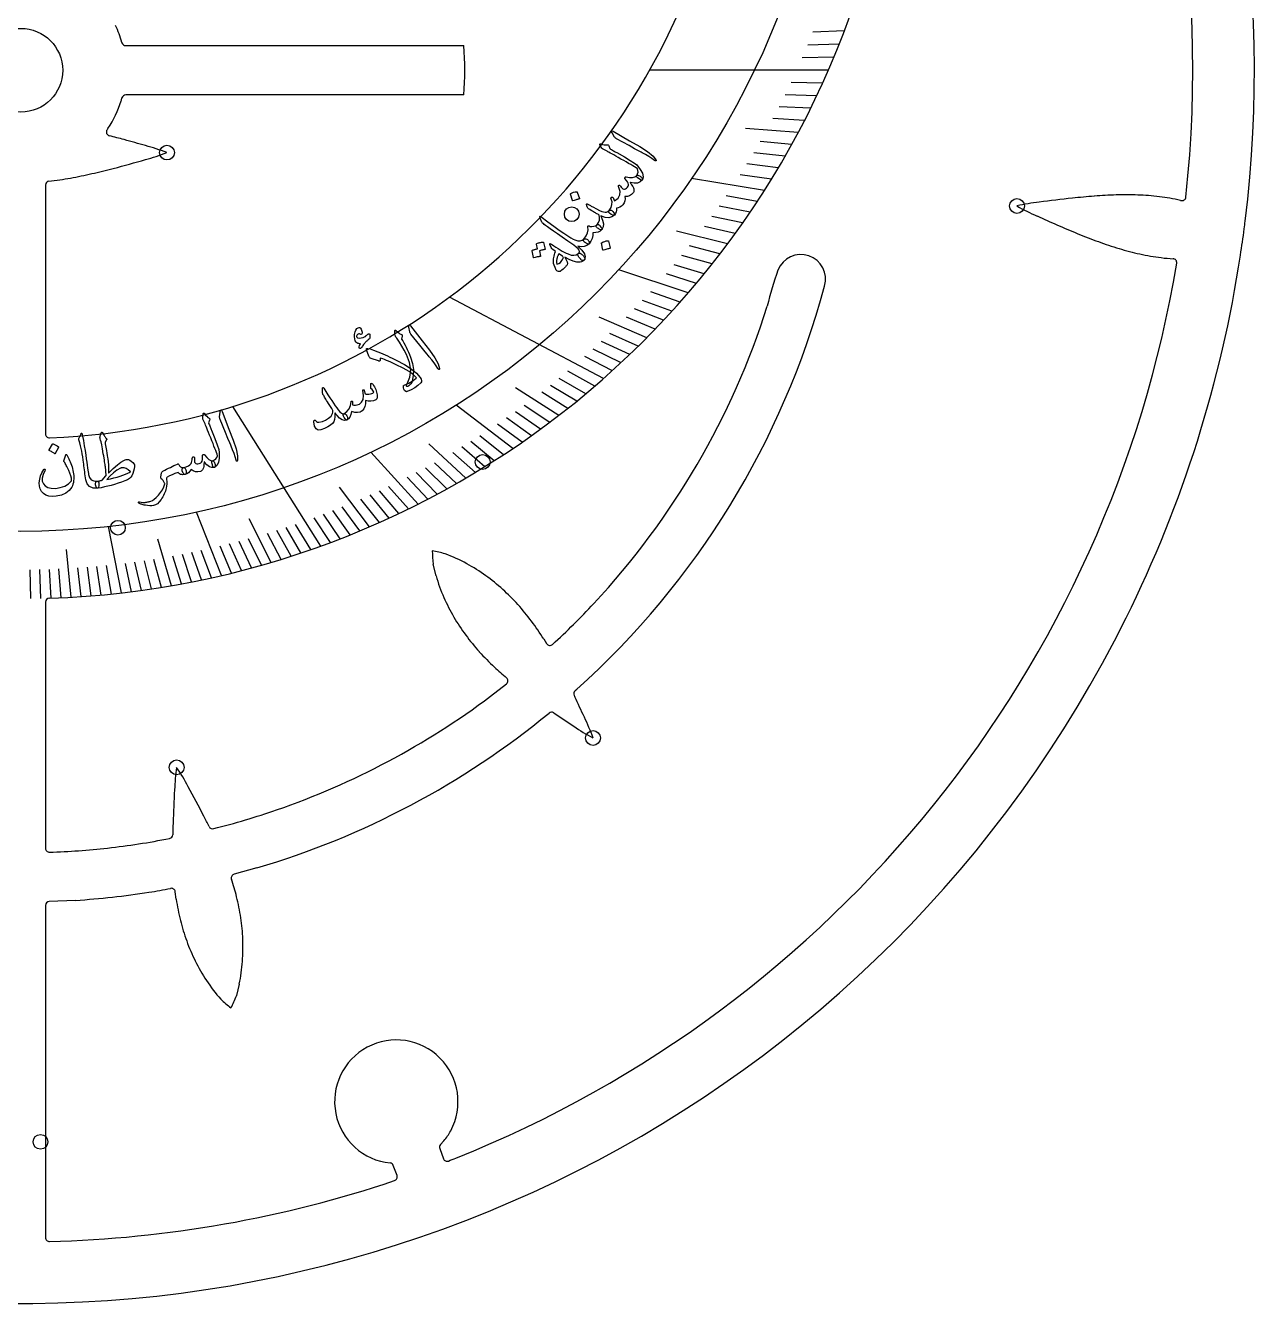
# Model space of a CAD drawing. Header units: millimetres. Extents: x -79 to 79, y -79 to 79.
# Drawn here: x 0.3 to 79.2, y -79.2 to 2.9 of the extents above; entities that cross this region are included whole.
import ezdxf

# ---------------------------------------------------------------- set-up
doc = ezdxf.new("R2010")
doc.units = ezdxf.units.MM
for name, color, linetype in [('CUT_INNER', 6, 'Continuous'), ('CUT_OUTER', 1, 'Continuous'), ('ENGRAVE', 7, 'Continuous'), ('ENGRAVE_FINE', 8, 'Continuous'), ('TEXT', 5, 'Continuous')]:
    doc.layers.add(name, color=color, linetype=linetype)

msp = doc.modelspace()

# ---------------------------------------------------------------- linework, layer by layer
at = {"layer": 'CUT_INNER'}
for points in [[(6.489, 1.794), (6.495, 1.77)], [(6.737, 1.584), (28.43, 1.584), (28.436, 1.584)], [(28.436, -1.584), (28.43, -1.584), (6.737, -1.584)], [(5.597, -3.741), (5.54, -3.824)], [(1.584, -7.367), (1.584, -23.353)], [(74.453, -8.356), (74.487, -8.365)], [(26.656, -32.468), (26.475, -31.727), (26.474, -31.722)], [(1.584, -34.156), (1.584, -49.965)], [(33.571, -36.523), (33.753, -36.82)], [(30.156, -40.207), (31.18, -39.403)], [(35.522, -40.147), (35.571, -40.248)], [(35.687, -39.76), (35.584, -39.849)], [(15.162, -51.231), (13.694, -51.631)], [(3.517, -53.311), (1.823, -53.386)], [(9.977, -53.244), (9.911, -52.755)], [(1.584, -53.636), (1.584, -74.968)], [(14.025, -58.692), (13.838, -59.431), (13.837, -59.436)], [(27.165, -68.754), (26.942, -69.001)], [(26.892, -69.254), (27.129, -69.905)], [(24.152, -70.988), (23.916, -70.339)]]:
    msp.add_lwpolyline(points, dxfattribs=at)
msp.add_circle((0, 0), 2.69, dxfattribs=at)
for centre, radius, start, end in [((0.002, 0.001), 75.238, 353.78143, 58.93101), ((0.001, 22.631), 56.567, 271.84873, 346.16245), ((0.001, 22.631), 46.271, 272.28305, 342.28289), ((0.005, 0.002), 6.727, 15.45406, 25.27421), ((6.737, 1.834), 0.25, 194.76563, 270), ((12.35, 0), 16.164, 354.37709, 5.62291), ((6.737, -1.834), 0.25, 90, 165.23438), ((0, 0), 6.732, 326.23695, 343.11195), ((2.509, -0.728), 4.119, 342.66595, 345.34838), ((5.746, -3.965), 0.25, 145.54688, 255.80072), ((-4.748, -45.974), 43.05, 74.67888, 75.97472), ((-20.048, -103.165), 102.252, 74.07615, 74.87814), ((4.959, -16.503), 12.057, 68.48253, 75.36448), ((-17.008, 81.65), 90.895, 284.62278, 285.97305), ((4.956, 5.939), 12.066, 284.63305, 291.51619), ((-5.856, 38.87), 46.685, 282.89307, 284.6342), ((1.834, -7.367), 0.25, 96.18447, 180), ((-0.484, 13.58), 20.824, 276.31539, 280.14019), ((-1.956, 21.812), 29.187, 280.14033, 282.90122), ((72.549, -54.626), 46.685, 94.45557, 96.1967), ((71.193, -37.18), 29.187, 91.70283, 94.46372), ((70.945, -28.816), 20.819, 87.87048, 91.70292), ((71.108, -24.364), 16.365, 83.02521, 87.86201), ((71.396, -21.978), 13.961, 77.34966, 83.00793), ((74.549, -8.122), 0.25, 255.79403, 353.84766), ((66.686, -20.475), 12.077, 96.19704, 103.07443), ((69.975, 1.736), 12.059, 240.04545, 246.92675), ((77.303, -98.579), 90.895, 96.18528, 97.53555), ((107.427, 83.79), 102.252, 245.63865, 246.44064), ((91.719, 47.628), 62.826, 246.39056, 247.6864), ((81.629, 23.019), 36.228, 247.67239, 249.9053), ((77.544, 11.849), 24.335, 249.90133, 253.19349), ((75.79, 6.046), 18.273, 253.19747, 257.54093), ((50.077, -13.418), 1.584, 343.84237, 158.32312), ((75.076, 2.831), 14.979, 257.55389, 262.82401), ((74.308, -4.408), 7.702, 261.76854, 267.53823), ((73.965, -12.353), 0.25, 350.68359, 87.33097), ((0, 0), 75.24, 291.79743, 350.51907), ((72.26, -21.071), 25.048, 160.79865, 166.31043), ((0, 0), 53.426, 311.90989, 344.96589), ((0, 0), 50.259, 317.04022, 342.46395), ((1.834, -23.353), 0.25, 180, 272.28516), ((36.557, -30.558), 10.15, 181.74824, 186.58421), ((24.909, -39.409), 8.673, 74.35959, 80.01983), ((23.863, -40.276), 9.819, 60.96478, 69.84572), ((22.805, -42.278), 12.084, 54.34637, 61.18165), ((37.64, -29.255), 11.444, 196.30233, 203.68295), ((22.549, -42.638), 12.525, 47.94594, 54.35627), ((22.05, -43.184), 13.265, 41.95981, 47.92719), ((1.834, -34.156), 0.25, 91.93464, 180), ((38.46, -28.91), 12.333, 203.62221, 210.21421), ((20.772, -44.327), 14.979, 36.66936, 41.93948), ((5.91, -5.753), 42.013, 312.21125, 317.28976), ((38.863, -28.672), 12.802, 210.22426, 216.44376), ((18.127, -46.29), 18.273, 32.31294, 36.65639), ((39.793, -27.98), 13.961, 216.46512, 222.12339), ((33.966, -36.689), 0.25, 211.49225, 313.22034), ((41.572, -26.364), 16.365, 222.14067, 226.97748), ((41.106, -26.988), 15.59, 226.6653, 230.48602), ((31.025, -39.206), 0.25, 308.13559, 49.86368), ((0, 0), 50.259, 289.07412, 306.87073), ((35.747, -40.038), 0.25, 130.67797, 205.83012), ((-56.677, -84.359), 102.252, 24.75412, 25.5561), ((0, 0), 53.427, 286.48629, 309.40482), ((34.074, -41.475), 0.25, 55.53005, 129.40678), ((87.791, 37.229), 95.038, 235.686, 236.61606), ((25.346, -46.837), 12.058, 19.16038, 26.04239), ((42.37, -32.197), 12.078, 235.31266, 242.18942), ((21.922, -46.615), 12.058, 171.19449, 178.07622), ((0.02, -51.562), 12.077, 27.3465, 34.2235), ((105.978, -51.625), 96.26, 176.77551, 178.05046), ((-68.992, -89.643), 90.895, 27.33465, 28.68491), ((0.826, -2.573), 47.557, 284.06314, 289.14635), ((34.93, -49.359), 25.176, 177.70383, 179.39379), ((-10.619, -59.658), 25.272, 26.01562, 27.71459), ((9.505, -49.09), 0.25, 280.16949, 359.38239), ((12.316, -48.464), 0.25, 206.04134, 285.25424), ((1.834, -49.965), 0.25, 180, 272.54237), ((0.721, -8.093), 42.137, 271.5287, 276.60735), ((0.628, -4.69), 45.528, 276.23081, 281.29997), ((13.76, -51.872), 0.25, 105.25424, 197.80963), ((0.258, -56.464), 14.011, 13.97169, 18.80098), ((0, 0), 53.427, 273.77439, 278.85913), ((3.44, -21.89), 31.268, 278.80884, 281.39874), ((9.664, -52.788), 0.25, 7.6141, 100.16949), ((24.784, -50.978), 14.979, 188.70326, 193.97338), ((0.318, -56.496), 13.961, 8.49902, 14.15729), ((1.834, -53.636), 0.25, 92.54237, 180), ((23.119, -51.387), 13.265, 193.99371, 199.96108), ((1.464, -56.32), 12.802, 2.25816, 8.47766), ((22.422, -51.636), 12.525, 199.97984, 206.39017), ((1.931, -56.299), 12.333, 355.65611, 2.24811), ((22.027, -51.834), 12.084, 206.38026, 213.21554), ((2.818, -56.379), 11.444, 348.33622, 355.71685), ((20.154, -53.105), 9.819, 212.99868, 221.87961), ((18.824, -53.381), 8.673, 226.39349, 232.05372), ((4.386, -55.736), 10.15, 333.78214, 338.61811), ((24.108, -66.237), 3.96, 331.78848, 264.33811), ((24.108, -66.237), 3.96, 320.5363, 331.7863), ((27.127, -69.168), 0.25, 137.8125, 200), ((23.681, -70.425), 0.25, 20, 81.5625), ((27.364, -69.819), 0.25, 200, 291.26953), ((11.911, -30.051), 42.915, 291.23471, 291.92987), ((0.001, -0.005), 75.235, 271.40653, 288.59905), ((23.917, -71.074), 0.25, 288.45703, 20), ((1.834, -74.967), 0.25, 180.02295, 272.98744)]:
    msp.add_arc(centre, radius, start, end, dxfattribs=at)
at = {"layer": 'CUT_OUTER'}
for centre, radius, start, end in [((0, 0), 79.2, 352.9693, 186.32868), ((0, 0), 79.2, 186.32868, 333.63337), ((-13378.298, 1691.609), 13564.021, 352.7924931, 352.7945491), ((3.439, -0.467), 75.73, 351.33341, 352.6333), ((0.015, -0.006), 79.184, 333.63245, 351.37688)]:
    msp.add_arc(centre, radius, start, end, dxfattribs=at)
at = {"layer": 'ENGRAVE'}
for points in [[(51.843, 0), (40.36, 0)], [(47.739, -7.715), (43.056, -6.958)], [(42.853, -14.295), (38.388, -12.805)], [(37.413, -19.797), (27.524, -14.564)], [(19.252, -30.56), (13.604, -21.595)], [(31.59, -24.294), (27.959, -21.501)], [(25.507, -27.859), (22.464, -24.536)], [(12.887, -32.449), (11.271, -28.381)], [(6.458, -33.566), (5.638, -29.307)]]:
    msp.add_lwpolyline(points, dxfattribs=at)
for centre, radius in [((0, 22.632), 52.244), ((9.383, -5.286), 0.475), ((35.37, -9.242), 0.475), ((63.953, -8.712), 0.475), ((29.651, -25.155), 0.475), ((6.235, -29.379), 0.475), ((36.736, -42.88), 0.475), ((10.006, -44.769), 0.475), ((1.265, -68.82), 0.475)]:
    msp.add_circle(centre, radius, dxfattribs=at)
at = {"layer": 'ENGRAVE_FINE'}
for points in [[(52.88, 2.54), (50.854, 2.442)], [(52.546, 1.682), (50.518, 1.617)], [(52.2, 0.835), (50.172, 0.803)], [(51.476, -0.824), (49.448, -0.791)], [(51.098, -1.635), (49.071, -1.571)], [(50.711, -2.436), (48.685, -2.338)], [(50.313, -3.224), (48.289, -3.095)], [(49.906, -4.002), (46.53, -3.731)], [(49.49, -4.767), (47.472, -4.573)], [(49.065, -5.521), (47.051, -5.295)], [(48.631, -6.264), (46.622, -6.005)], [(48.189, -6.995), (46.186, -6.704)], [(47.282, -8.423), (45.29, -8.068)], [(46.816, -9.12), (44.832, -8.733)], [(46.344, -9.806), (44.367, -9.387)], [(45.378, -11.143), (42.106, -10.34)], [(45.864, -10.48), (43.896, -10.03)], [(44.885, -11.796), (42.936, -11.283)], [(44.386, -12.437), (42.447, -11.893)], [(43.37, -13.686), (41.452, -13.081)], [(43.881, -13.067), (41.952, -12.493)], [(42.331, -14.892), (40.438, -14.226)], [(41.271, -16.055), (39.404, -15.329)], [(41.803, -15.479), (39.923, -14.783)], [(40.191, -17.176), (37.122, -15.865)], [(40.733, -16.621), (38.881, -15.865)], [(39.644, -17.721), (37.821, -16.906)], [(38.537, -18.779), (36.747, -17.907)], [(39.092, -18.255), (37.286, -17.411)], [(37.977, -19.293), (36.204, -18.392)], [(36.846, -20.29), (35.109, -19.334)], [(34.541, -22.166), (31.77, -20.388)], [(35.7, -21.248), (34.001, -20.236)], [(36.275, -20.774), (34.556, -19.79)], [(35.123, -21.712), (33.442, -20.673)], [(33.37, -23.046), (31.751, -21.928)], [(33.957, -22.611), (32.317, -21.519)], [(32.186, -23.887), (30.611, -22.718)], [(32.779, -23.471), (31.183, -22.328)], [(30.992, -24.691), (29.463, -23.473)], [(28.575, -26.188), (26.185, -23.998)], [(29.183, -25.828), (27.726, -24.538)], [(29.788, -25.458), (28.307, -24.192)], [(30.391, -25.079), (28.886, -23.837)], [(27.965, -26.54), (26.558, -25.205)], [(26.124, -27.543), (24.796, -26.142)], [(26.74, -27.217), (25.385, -25.838)], [(27.354, -26.883), (25.972, -25.526)], [(22.396, -29.314), (20.46, -26.779)], [(24.267, -28.466), (23.021, -27.004)], [(24.888, -28.167), (23.614, -26.725)], [(23.021, -29.04), (21.831, -27.539)], [(23.645, -28.757), (22.427, -27.276)], [(20.513, -30.086), (19.441, -28.513)], [(21.142, -29.837), (20.04, -28.281)], [(21.77, -29.579), (20.638, -28.041)], [(16.08, -31.603), (14.654, -28.801)], [(17.986, -31.001), (17.036, -29.363)], [(18.619, -30.784), (17.638, -29.162)], [(19.883, -30.327), (18.84, -28.737)], [(9.678, -33.102), (8.805, -30.117)], [(14.805, -31.965), (14.014, -30.258)], [(15.443, -31.788), (14.62, -30.094)], [(16.716, -31.41), (15.829, -29.743)], [(17.351, -31.209), (16.433, -29.557)], [(3.231, -33.844), (2.937, -30.767)], [(10.963, -32.864), (10.372, -31.091)], [(11.605, -32.733), (10.98, -30.97)], [(12.246, -32.595), (11.588, -30.842)], [(13.527, -32.295), (12.802, -30.564)], [(14.166, -32.134), (13.408, -30.415)], [(3.877, -33.803), (3.665, -31.96)], [(4.522, -33.755), (4.276, -31.916)], [(5.168, -33.7), (4.886, -31.864)], [(5.813, -33.637), (5.497, -31.806)], [(7.103, -33.489), (6.717, -31.669)], [(7.747, -33.403), (7.327, -31.59)], [(8.391, -33.31), (7.936, -31.504)], [(9.035, -33.21), (8.546, -31.412)], [(10.321, -32.987), (9.763, -31.205)], [(0.646, -33.932), (0.611, -32.08)], [(1.292, -33.921), (1.222, -32.069)], [(1.939, -33.903), (1.833, -32.052)], [(2.585, -33.877), (2.444, -32.028)]]:
    msp.add_lwpolyline(points, dxfattribs=at)
at = {"layer": 'TEXT'}
for points in [[(37.957, -4.027), (37.907, -3.937), (37.902, -3.889), (37.94, -3.882), (38.022, -3.916), (39.087, -4.524), (39.74, -4.895), (40.241, -5.224), (40.588, -5.51), (40.779, -5.755), (40.789, -5.782), (40.792, -5.802), (40.786, -5.814), (40.772, -5.818), (40.755, -5.817), (40.735, -5.811), (40.714, -5.801), (40.691, -5.786), (40.514, -5.662), (40.32, -5.54), (40.111, -5.417), (39.884, -5.296), (39.826, -5.263), (39.667, -5.176), (39.409, -5.034), (39.05, -4.837), (38.252, -4.404), (38.212, -4.378), (38.177, -4.351), (38.148, -4.321), (38.125, -4.29)], [(37.31, -5.009), (37.264, -4.935), (37.226, -4.877), (37.199, -4.834), (37.18, -4.807), (37.169, -4.789), (37.164, -4.772), (37.165, -4.757), (37.172, -4.743), (37.185, -4.731), (37.201, -4.724), (37.22, -4.724), (37.243, -4.73), (37.352, -4.762), (37.458, -4.781), (37.559, -4.787), (37.657, -4.781), (37.686, -4.781), (37.711, -4.793), (37.731, -4.816), (37.746, -4.852), (37.809, -5.028), (37.869, -5.063), (37.928, -5.097), (37.986, -5.131), (38.044, -5.163), (38.1, -5.195), (38.155, -5.227), (38.209, -5.257), (38.262, -5.287), (38.753, -5.562), (39.131, -5.785), (39.395, -5.958), (39.545, -6.081), (39.772, -6.364), (39.908, -6.616), (39.952, -6.839), (39.903, -7.032), (39.9, -7.036), (39.897, -7.04), (39.894, -7.044), (39.891, -7.048), (39.851, -7.055), (39.788, -7.032), (39.702, -6.979), (39.594, -6.896), (39.557, -6.862), (39.536, -6.829), (39.531, -6.796), (39.544, -6.764), (39.599, -6.646), (39.626, -6.534), (39.622, -6.426), (39.59, -6.324), (39.503, -6.266), (39.403, -6.202), (39.289, -6.132), (39.161, -6.057), (39.021, -5.976), (38.869, -5.889), (38.705, -5.797), (38.528, -5.699), (38.356, -5.601), (38.201, -5.514), (38.063, -5.436), (37.942, -5.369), (37.839, -5.312), (37.753, -5.264), (37.685, -5.226), (37.636, -5.197), (37.379, -5.066), (37.356, -5.051), (37.336, -5.036), (37.321, -5.022), (37.31, -5.009)], [(37.906, -8.284), (37.894, -8.254), (37.888, -8.228), (37.888, -8.204), (37.892, -8.182), (37.901, -8.165), (37.914, -8.152), (37.932, -8.145), (37.955, -8.144), (37.979, -8.149), (38.002, -8.164), (38.022, -8.187), (38.041, -8.22), (38.048, -8.239), (38.057, -8.258), (38.066, -8.277), (38.075, -8.296), (38.085, -8.316), (38.094, -8.336), (38.102, -8.357), (38.11, -8.379), (38.342, -8.206), (38.466, -8.003), (38.48, -7.774), (38.385, -7.517), (38.373, -7.488), (38.366, -7.463), (38.364, -7.44), (38.366, -7.42), (38.375, -7.402), (38.387, -7.389), (38.404, -7.381), (38.425, -7.377), (38.447, -7.38), (38.468, -7.391), (38.488, -7.409), (38.506, -7.435), (38.549, -7.5), (38.587, -7.552), (38.622, -7.589), (38.652, -7.612), (38.706, -7.632), (38.763, -7.63), (38.824, -7.607), (38.888, -7.561), (38.947, -7.502), (38.986, -7.443), (39.007, -7.383), (39.008, -7.324), (38.989, -7.255), (38.945, -7.171), (38.877, -7.069), (38.785, -6.951), (38.775, -6.936), (38.772, -6.919), (38.777, -6.9), (38.79, -6.88), (38.807, -6.861), (38.825, -6.85), (38.844, -6.846), (38.864, -6.848), (39.086, -6.894), (39.273, -6.894), (39.427, -6.85), (39.547, -6.76), (39.574, -6.744), (39.611, -6.74), (39.656, -6.751), (39.71, -6.774), (39.765, -6.804), (39.812, -6.836), (39.849, -6.87), (39.879, -6.906), (39.902, -6.944), (39.915, -6.977), (39.916, -7.005), (39.906, -7.027), (39.766, -7.165), (39.592, -7.242), (39.386, -7.259), (39.148, -7.215), (39.136, -7.213), (39.129, -7.215), (39.128, -7.223), (39.133, -7.235), (39.217, -7.358), (39.282, -7.464), (39.329, -7.552), (39.356, -7.623), (39.367, -7.685), (39.366, -7.744), (39.352, -7.798), (39.326, -7.849), (39.214, -7.976), (39.086, -8.063), (38.942, -8.108), (38.784, -8.113), (38.798, -8.257), (38.781, -8.393), (38.735, -8.519), (38.659, -8.636), (38.566, -8.732), (38.464, -8.799), (38.354, -8.838), (38.236, -8.847), (38.238, -8.978), (38.219, -9.097), (38.178, -9.202), (38.117, -9.294), (38.073, -9.314), (38.003, -9.3), (37.908, -9.252), (37.787, -9.169), (37.756, -9.136), (37.744, -9.098), (37.749, -9.055), (37.773, -9.007), (37.891, -8.81), (37.953, -8.623), (37.957, -8.448), (37.906, -8.284)], [(35.289, -7.952), (35.288, -7.943), (35.29, -7.934), (35.297, -7.925), (35.306, -7.916), (35.396, -7.872), (35.49, -7.837), (35.586, -7.811), (35.686, -7.795), (35.698, -7.796), (35.708, -7.8), (35.715, -7.807), (35.719, -7.817), (35.86, -8.236), (35.861, -8.248), (35.855, -8.257), (35.843, -8.264), (35.824, -8.269), (35.808, -8.273), (35.783, -8.279), (35.748, -8.288), (35.705, -8.3), (35.653, -8.315), (35.591, -8.333), (35.519, -8.355), (35.438, -8.38), (35.426, -8.382), (35.417, -8.381), (35.411, -8.376), (35.409, -8.367)], [(36.443, -8.894), (36.427, -8.878), (36.409, -8.851), (36.389, -8.812), (36.366, -8.762), (36.346, -8.712), (36.331, -8.672), (36.319, -8.64), (36.312, -8.618), (36.315, -8.591), (36.33, -8.579), (36.356, -8.582), (36.395, -8.599), (36.419, -8.613), (36.449, -8.629), (36.483, -8.647), (36.523, -8.667), (36.567, -8.69), (36.615, -8.716), (36.667, -8.745), (36.722, -8.776), (36.958, -8.901), (37.15, -8.996), (37.298, -9.062), (37.401, -9.1), (37.507, -9.115), (37.605, -9.105), (37.693, -9.068), (37.773, -9.007), (37.796, -8.989), (37.821, -8.977), (37.848, -8.973), (37.877, -8.975), (37.91, -8.985), (37.942, -9.003), (37.971, -9.029), (37.998, -9.063), (38.064, -9.148), (38.105, -9.215), (38.123, -9.264), (38.117, -9.294), (37.954, -9.421), (37.755, -9.471), (37.518, -9.445), (37.246, -9.343), (37.236, -9.34), (37.23, -9.341), (37.229, -9.345), (37.233, -9.351), (37.354, -9.615), (37.407, -9.851), (37.392, -10.057), (37.31, -10.234), (37.294, -10.249), (37.275, -10.255), (37.25, -10.254), (37.221, -10.244), (37.184, -10.225), (37.139, -10.2), (37.085, -10.168), (37.023, -10.13), (36.969, -10.085), (36.943, -10.038), (36.944, -9.989), (36.974, -9.938), (37.083, -9.776), (37.145, -9.615), (37.16, -9.455), (37.13, -9.296), (37.118, -9.284), (37.09, -9.265), (37.044, -9.24), (36.981, -9.208), (36.943, -9.188), (36.896, -9.162), (36.84, -9.131), (36.777, -9.094), (36.706, -9.051), (36.626, -9.004), (36.539, -8.951), (36.443, -8.894)], [(35.829, -11.993), (35.785, -11.915), (35.762, -11.851), (35.762, -11.801), (35.785, -11.767), (35.826, -11.729), (35.855, -11.695), (35.871, -11.664), (35.875, -11.636), (35.847, -11.554), (35.774, -11.459), (35.657, -11.352), (35.496, -11.232), (35.109, -10.964), (34.766, -10.723), (34.466, -10.512), (34.209, -10.329), (33.994, -10.176), (33.822, -10.052), (33.691, -9.958), (33.603, -9.895), (33.547, -9.85), (33.502, -9.811), (33.47, -9.776), (33.449, -9.746), (33.335, -9.491), (33.32, -9.421), (33.324, -9.382), (33.347, -9.375), (33.389, -9.399), (33.83, -9.728), (34.223, -10.016), (34.568, -10.262), (34.865, -10.468), (35.114, -10.633), (35.313, -10.758), (35.464, -10.844), (35.565, -10.891), (35.756, -10.943), (35.918, -10.953), (36.05, -10.92), (36.154, -10.845), (36.187, -10.822), (36.228, -10.814), (36.278, -10.823), (36.335, -10.847), (36.382, -10.877), (36.422, -10.912), (36.456, -10.955), (36.482, -11.004), (36.498, -11.051), (36.504, -11.091), (36.499, -11.124), (36.483, -11.149), (36.342, -11.262), (36.175, -11.323), (35.981, -11.333), (35.763, -11.292), (36.026, -11.558), (36.186, -11.79), (36.243, -11.987), (36.197, -12.149), (36.174, -12.18), (36.15, -12.203), (36.124, -12.217), (36.098, -12.224), (36.065, -12.223), (36.032, -12.212), (35.997, -12.19), (35.962, -12.157), (35.944, -12.136), (35.926, -12.115), (35.909, -12.095), (35.892, -12.075), (35.875, -12.055), (35.859, -12.034), (35.844, -12.014), (35.829, -11.993)], [(36.974, -9.938), (37.009, -9.916), (37.039, -9.903), (37.062, -9.898), (37.078, -9.902), (37.097, -9.914), (37.118, -9.931), (37.142, -9.953), (37.168, -9.981), (37.245, -10.075), (37.294, -10.148), (37.316, -10.201), (37.31, -10.234), (37.205, -10.324), (37.071, -10.389), (36.91, -10.428), (36.719, -10.44), (36.723, -10.618), (36.684, -10.797), (36.603, -10.975), (36.48, -11.153), (36.461, -11.167), (36.438, -11.171), (36.411, -11.166), (36.38, -11.151), (36.199, -11.038), (36.179, -11.025), (36.162, -11.007), (36.148, -10.982), (36.136, -10.952), (36.131, -10.925), (36.132, -10.898), (36.138, -10.873), (36.151, -10.849), (36.295, -10.636), (36.386, -10.437), (36.424, -10.251), (36.408, -10.079), (36.404, -10.057), (36.406, -10.037), (36.413, -10.018), (36.425, -10), (36.44, -9.987), (36.456, -9.982), (36.472, -9.986), (36.488, -9.996), (36.503, -10.008), (36.516, -10.018), (36.528, -10.025), (36.539, -10.029), (36.671, -10.033), (36.787, -10.019), (36.888, -9.987), (36.974, -9.938)], [(33.115, -11.163), (33.115, -11.155), (33.118, -11.146), (33.125, -11.138), (33.135, -11.129), (33.182, -11.109), (33.229, -11.091), (33.276, -11.075), (33.324, -11.062), (33.372, -11.051), (33.422, -11.043), (33.472, -11.037), (33.523, -11.033), (33.536, -11.035), (33.546, -11.04), (33.554, -11.049), (33.559, -11.061), (33.659, -11.495), (33.658, -11.503), (33.651, -11.509), (33.639, -11.515), (33.62, -11.519), (33.606, -11.52), (33.585, -11.523), (33.557, -11.528), (33.521, -11.536), (33.478, -11.546), (33.426, -11.558), (33.367, -11.572), (33.3, -11.589), (33.371, -11.929), (33.371, -11.942), (33.364, -11.951), (33.351, -11.957), (33.332, -11.96), (33.315, -11.962), (33.289, -11.966), (33.254, -11.973), (33.209, -11.981), (33.155, -11.991), (33.091, -12.004), (33.017, -12.02), (32.933, -12.038), (32.922, -12.038), (32.915, -12.035), (32.91, -12.029), (32.909, -12.02), (32.83, -11.592), (32.83, -11.583), (32.834, -11.575), (32.84, -11.566), (32.851, -11.558), (32.89, -11.54), (32.929, -11.524), (32.969, -11.51), (33.009, -11.499), (33.05, -11.49), (33.091, -11.483), (33.133, -11.477), (33.175, -11.474)], [(35.136, -11.798), (35.326, -11.863), (35.497, -11.879), (35.65, -11.847), (35.785, -11.767), (35.823, -11.746), (35.867, -11.742), (35.917, -11.755), (35.973, -11.786), (36, -11.805), (36.026, -11.826), (36.052, -11.848), (36.077, -11.871), (36.102, -11.896), (36.124, -11.923), (36.145, -11.952), (36.164, -11.983), (36.192, -12.036), (36.208, -12.081), (36.211, -12.118), (36.201, -12.146), (36.142, -12.207), (36.074, -12.256), (35.997, -12.292), (35.912, -12.315), (35.706, -12.318), (35.471, -12.265), (35.21, -12.158), (34.921, -11.995), (35.021, -12.163), (35.08, -12.302), (35.098, -12.411), (35.075, -12.49), (35.052, -12.523), (35.026, -12.556), (34.999, -12.589), (34.968, -12.624), (34.935, -12.659), (34.899, -12.696), (34.861, -12.733), (34.819, -12.772), (34.739, -12.84), (34.674, -12.889), (34.624, -12.918), (34.588, -12.928), (34.514, -12.926), (34.453, -12.91), (34.406, -12.878), (34.374, -12.83), (34.297, -12.659), (34.241, -12.522), (34.207, -12.419), (34.195, -12.351), (34.193, -12.273), (34.196, -12.192), (34.205, -12.108), (34.219, -12.02), (34.238, -11.929), (34.262, -11.834), (34.291, -11.736), (34.325, -11.634), (34.163, -11.514), (34.144, -11.499), (34.127, -11.484), (34.111, -11.471), (34.097, -11.459), (34.086, -11.448), (34.076, -11.437), (34.069, -11.426), (34.064, -11.415), (33.968, -11.181), (33.959, -11.145), (33.975, -11.131), (34.014, -11.14), (34.076, -11.171), (34.217, -11.271), (34.356, -11.365), (34.493, -11.452), (34.628, -11.533), (34.76, -11.608), (34.888, -11.677), (35.014, -11.74), (35.136, -11.798)], [(37.274, -11.112), (37.273, -11.103), (37.277, -11.094), (37.284, -11.085), (37.294, -11.075), (37.39, -11.027), (37.489, -10.989), (37.59, -10.961), (37.694, -10.943), (37.706, -10.944), (37.716, -10.948), (37.723, -10.955), (37.727, -10.966), (37.847, -11.399), (37.847, -11.412), (37.841, -11.422), (37.828, -11.43), (37.808, -11.435), (37.791, -11.439), (37.764, -11.446), (37.729, -11.456), (37.683, -11.469), (37.628, -11.485), (37.563, -11.505), (37.488, -11.529), (37.402, -11.556), (37.389, -11.559), (37.38, -11.557), (37.375, -11.553), (37.373, -11.544)], [(34.543, -11.782), (34.526, -11.814), (34.508, -11.848), (34.49, -11.885), (34.473, -11.922), (34.456, -11.963), (34.441, -12.005), (34.427, -12.051), (34.416, -12.099), (34.405, -12.146), (34.397, -12.193), (34.392, -12.239), (34.389, -12.286), (34.391, -12.331), (34.396, -12.376), (34.404, -12.419), (34.416, -12.462), (34.533, -12.419), (34.642, -12.339), (34.74, -12.224), (34.829, -12.073), (34.834, -12.042), (34.826, -12.007), (34.804, -11.97), (34.769, -11.929)], [(24.921, -16.488), (24.91, -16.386), (24.923, -16.339), (24.961, -16.347), (25.023, -16.411), (25.776, -17.378), (26.239, -17.971), (26.576, -18.465), (26.788, -18.862), (26.871, -19.162), (26.87, -19.191), (26.864, -19.21), (26.855, -19.219), (26.84, -19.217), (26.825, -19.209), (26.809, -19.197), (26.793, -19.179), (26.777, -19.156), (26.661, -18.975), (26.529, -18.788), (26.382, -18.595), (26.219, -18.396), (26.178, -18.343), (26.064, -18.202), (25.88, -17.972), (25.623, -17.653), (25.05, -16.949), (25.023, -16.91), (25.001, -16.871), (24.985, -16.833), (24.976, -16.795)], [(22.377, -17.244), (22.33, -17.285), (22.286, -17.322), (22.246, -17.357), (22.209, -17.389), (22.176, -17.419), (22.148, -17.446), (22.123, -17.471), (22.104, -17.493), (22.084, -17.517), (22.061, -17.546), (22.033, -17.58), (22.002, -17.62), (21.967, -17.665), (21.929, -17.716), (21.887, -17.772), (21.841, -17.835), (21.821, -17.857), (21.8, -17.869), (21.777, -17.869), (21.753, -17.86), (21.722, -17.821), (21.719, -17.758), (21.744, -17.67), (21.798, -17.558), (21.708, -17.554), (21.633, -17.537), (21.572, -17.508), (21.527, -17.467), (21.471, -17.372), (21.437, -17.256), (21.424, -17.118), (21.431, -16.958), (21.458, -16.803), (21.506, -16.681), (21.573, -16.59), (21.662, -16.531), (21.721, -16.516), (21.773, -16.526), (21.817, -16.56), (21.852, -16.619), (21.879, -16.689), (21.897, -16.756), (21.906, -16.822), (21.906, -16.886), (21.897, -16.935), (21.88, -16.964), (21.855, -16.972), (21.821, -16.961), (21.777, -16.939), (21.735, -16.93), (21.694, -16.931), (21.654, -16.944), (21.616, -16.965), (21.587, -16.992), (21.567, -17.026), (21.557, -17.065), (21.556, -17.107), (21.567, -17.139), (21.589, -17.163), (21.623, -17.177), (21.731, -17.196), (21.846, -17.19), (21.97, -17.159), (22.1, -17.102), (22.111, -17.096), (22.122, -17.088), (22.134, -17.078), (22.147, -17.067), (22.161, -17.055), (22.176, -17.042), (22.192, -17.028), (22.209, -17.013), (22.228, -16.997), (22.245, -16.982), (22.261, -16.968), (22.274, -16.957), (22.286, -16.946), (22.296, -16.938), (22.306, -16.93), (22.315, -16.925), (22.332, -16.918), (22.349, -16.916), (22.365, -16.919), (22.38, -16.928), (22.392, -16.938), (22.401, -16.949), (22.408, -16.961), (22.411, -16.973), (22.416, -17.074), (22.412, -17.153), (22.399, -17.21), (22.377, -17.244)], [(25.133, -19.958), (25.098, -20.055), (25.047, -20.139), (24.982, -20.212), (24.901, -20.272), (24.849, -20.299), (24.809, -20.311), (24.78, -20.31), (24.762, -20.295), (24.754, -20.267), (24.759, -20.23), (24.777, -20.185), (24.807, -20.131), (24.984, -19.714), (25.034, -19.262), (24.958, -18.775), (24.757, -18.255), (24.618, -17.982), (24.468, -17.715), (24.308, -17.456), (24.137, -17.204), (24.087, -17.131), (24.052, -17.07), (24.03, -17.023), (24.023, -16.988), (24.02, -16.937), (24.018, -16.891), (24.016, -16.852), (24.014, -16.818), (24.012, -16.79), (24.01, -16.768), (24.01, -16.751), (24.009, -16.739), (24.013, -16.722), (24.018, -16.709), (24.026, -16.699), (24.037, -16.693), (24.052, -16.691), (24.066, -16.692), (24.078, -16.696), (24.087, -16.703), (24.186, -16.797), (24.272, -16.869), (24.344, -16.919), (24.404, -16.948), (24.447, -16.967), (24.475, -16.994), (24.488, -17.029), (24.486, -17.072), (24.448, -17.265), (24.524, -17.385), (24.599, -17.512), (24.672, -17.647), (24.743, -17.788), (24.813, -17.938), (24.882, -18.094), (24.95, -18.258), (25.017, -18.429), (25.141, -18.833), (25.202, -19.222), (25.199, -19.597), (25.133, -19.958)], [(24.603, -20.232), (24.761, -20.158), (24.902, -20.088), (25.026, -20.022), (25.134, -19.96), (25.225, -19.902), (25.301, -19.848), (25.361, -19.799), (25.405, -19.755), (25.213, -19.557), (24.93, -19.351), (24.555, -19.136), (24.093, -18.91), (23.917, -18.829), (23.756, -18.755), (23.607, -18.69), (23.472, -18.631), (23.35, -18.581), (23.242, -18.539), (23.147, -18.506), (23.065, -18.481), (23.065, -18.629), (23.046, -18.658), (23.021, -18.674), (22.991, -18.677), (22.954, -18.668), (22.486, -18.505), (22.438, -18.481), (22.398, -18.449), (22.367, -18.41), (22.343, -18.362), (22.193, -17.95), (22.184, -17.92), (22.182, -17.897), (22.186, -17.879), (22.197, -17.868), (22.274, -17.863), (22.421, -17.897), (22.637, -17.972), (22.925, -18.085), (23.086, -18.151), (23.243, -18.216), (23.397, -18.282), (23.547, -18.348), (23.692, -18.414), (23.834, -18.48), (23.973, -18.546), (24.107, -18.613), (24.632, -18.898), (25.064, -19.177), (25.4, -19.452), (25.64, -19.724), (25.702, -19.833), (25.729, -19.928), (25.723, -20.009), (25.682, -20.077), (25.497, -20.242), (25.289, -20.389), (25.057, -20.518), (24.801, -20.629), (24.777, -20.638), (24.756, -20.642), (24.738, -20.64), (24.722, -20.634), (24.643, -20.561), (24.59, -20.481), (24.564, -20.396), (24.564, -20.306), (24.569, -20.276), (24.577, -20.253), (24.589, -20.239), (24.603, -20.232)], [(20.746, -22.061), (20.786, -22.061), (20.824, -22.074), (20.859, -22.099), (20.892, -22.136), (20.925, -22.185), (20.951, -22.235), (20.969, -22.285), (20.98, -22.336), (20.983, -22.383), (20.976, -22.421), (20.96, -22.449), (20.934, -22.467), (20.779, -22.494), (20.622, -22.451), (20.462, -22.34), (20.3, -22.161), (20.275, -22.129), (20.253, -22.101), (20.235, -22.077), (20.22, -22.058), (20.208, -22.043), (20.2, -22.032), (20.195, -22.026), (20.193, -22.023), (20.18, -22.013), (20.172, -22.013), (20.168, -22.022), (20.168, -22.04), (20.169, -22.25), (20.143, -22.426), (20.09, -22.568), (20.012, -22.677), (19.878, -22.793), (19.709, -22.902), (19.506, -23.003), (19.267, -23.097), (19.088, -23.115), (18.954, -23.034), (18.863, -22.855), (18.815, -22.578), (18.815, -22.543), (18.822, -22.513), (18.834, -22.491), (18.853, -22.476), (18.875, -22.469), (18.898, -22.472), (18.92, -22.485), (18.943, -22.509), (18.991, -22.558), (19.039, -22.591), (19.085, -22.608), (19.131, -22.608), (19.364, -22.548), (19.572, -22.462), (19.757, -22.35), (19.916, -22.213), (19.977, -22.136), (20.018, -22.051), (20.037, -21.957), (20.035, -21.854), (20.014, -21.815), (19.96, -21.725), (19.873, -21.586), (19.753, -21.397), (19.69, -21.295), (19.633, -21.203), (19.582, -21.121), (19.538, -21.048), (19.5, -20.986), (19.469, -20.935), (19.444, -20.895), (19.425, -20.867), (19.399, -20.822), (19.382, -20.78), (19.372, -20.741), (19.369, -20.706), (19.369, -20.661), (19.37, -20.619), (19.37, -20.58), (19.371, -20.544), (19.371, -20.512), (19.371, -20.482), (19.37, -20.456), (19.369, -20.433), (19.369, -20.414), (19.374, -20.399), (19.384, -20.389), (19.398, -20.382), (19.416, -20.381), (19.433, -20.385), (19.447, -20.395), (19.458, -20.409), (19.59, -20.629), (19.718, -20.837), (19.841, -21.031), (19.959, -21.213), (20.073, -21.383), (20.182, -21.54), (20.286, -21.684), (20.384, -21.816), (20.485, -21.935), (20.579, -22.015), (20.666, -22.057), (20.746, -22.061)], [(22.48, -20.119), (22.486, -20.108), (22.499, -20.104), (22.517, -20.108), (22.542, -20.12), (22.576, -20.146), (22.613, -20.188), (22.653, -20.245), (22.698, -20.32), (22.745, -20.406), (22.785, -20.493), (22.818, -20.582), (22.844, -20.671), (22.877, -20.853), (22.881, -20.995), (22.856, -21.095), (22.802, -21.154), (22.64, -21.227), (22.473, -21.261), (22.302, -21.257), (22.127, -21.215), (22.126, -21.421), (22.09, -21.6), (22.019, -21.75), (21.914, -21.872), (21.781, -21.953), (21.622, -21.987), (21.44, -21.974), (21.233, -21.914), (21.186, -22.117), (21.12, -22.278), (21.036, -22.394), (20.934, -22.467), (20.906, -22.465), (20.868, -22.438), (20.819, -22.385), (20.76, -22.307), (20.713, -22.224), (20.695, -22.155), (20.706, -22.101), (20.746, -22.061), (20.934, -21.916), (21.074, -21.737), (21.166, -21.527), (21.209, -21.285), (21.211, -21.271), (21.215, -21.261), (21.221, -21.253), (21.229, -21.247), (21.241, -21.243), (21.252, -21.242), (21.263, -21.243), (21.274, -21.248), (21.29, -21.27), (21.3, -21.315), (21.304, -21.385), (21.302, -21.478), (21.38, -21.511), (21.478, -21.516), (21.596, -21.491), (21.734, -21.438), (21.882, -21.322), (21.97, -21.139), (21.997, -20.889), (21.963, -20.572), (21.962, -20.555), (21.963, -20.543), (21.967, -20.533), (21.974, -20.527), (21.987, -20.522), (22, -20.52), (22.011, -20.521), (22.023, -20.525), (22.034, -20.533), (22.043, -20.542), (22.05, -20.553), (22.054, -20.564), (22.105, -20.773), (22.18, -20.793), (22.264, -20.802), (22.354, -20.799), (22.453, -20.785), (22.544, -20.762), (22.608, -20.734), (22.645, -20.701), (22.654, -20.664), (22.641, -20.621), (22.608, -20.567), (22.554, -20.503), (22.48, -20.428), (22.472, -20.401), (22.469, -20.34), (22.472, -20.246), (22.48, -20.119)], [(11.678, -22.309), (11.689, -22.222), (11.696, -22.153), (11.701, -22.103), (11.704, -22.07), (11.707, -22.049), (11.714, -22.033), (11.724, -22.022), (11.738, -22.015), (11.756, -22.014), (11.772, -22.019), (11.787, -22.031), (11.801, -22.05), (11.866, -22.143), (11.937, -22.224), (12.012, -22.293), (12.092, -22.349), (12.115, -22.367), (12.127, -22.392), (12.127, -22.423), (12.117, -22.461), (12.055, -22.637), (12.08, -22.702), (12.104, -22.766), (12.128, -22.828), (12.152, -22.89), (12.176, -22.95), (12.199, -23.009), (12.222, -23.066), (12.245, -23.123), (12.454, -23.645), (12.608, -24.057), (12.705, -24.357), (12.744, -24.546), (12.744, -24.909), (12.691, -25.191), (12.585, -25.392), (12.427, -25.512), (12.422, -25.513), (12.417, -25.514), (12.412, -25.515), (12.407, -25.517), (12.371, -25.497), (12.336, -25.44), (12.303, -25.345), (12.271, -25.212), (12.263, -25.162), (12.268, -25.123), (12.285, -25.095), (12.315, -25.077), (12.432, -25.021), (12.523, -24.95), (12.588, -24.864), (12.627, -24.764), (12.596, -24.664), (12.558, -24.551), (12.513, -24.426), (12.461, -24.287), (12.403, -24.136), (12.339, -23.973), (12.269, -23.798), (12.193, -23.611), (12.12, -23.426), (12.055, -23.261), (11.996, -23.114), (11.944, -22.986), (11.899, -22.877), (11.863, -22.786), (11.834, -22.713), (11.814, -22.66), (11.696, -22.397), (11.688, -22.37), (11.682, -22.346), (11.679, -22.326), (11.678, -22.309)], [(12.799, -21.951), (12.816, -21.85), (12.842, -21.808), (12.876, -21.827), (12.919, -21.906), (13.366, -23.047), (13.641, -23.747), (13.825, -24.317), (13.915, -24.757), (13.91, -25.068), (13.9, -25.096), (13.89, -25.113), (13.878, -25.118), (13.864, -25.112), (13.852, -25.101), (13.841, -25.084), (13.83, -25.063), (13.821, -25.036), (13.761, -24.829), (13.688, -24.612), (13.601, -24.385), (13.502, -24.149), (13.477, -24.086), (13.409, -23.919), (13.296, -23.646), (13.141, -23.267), (12.792, -22.429), (12.776, -22.384), (12.767, -22.341), (12.762, -22.3), (12.764, -22.261)], [(3.868, -23.34), (3.876, -23.324), (3.883, -23.314), (3.891, -23.308), (3.898, -23.307), (3.91, -23.313), (3.921, -23.332), (3.933, -23.363), (3.944, -23.408), (4.015, -23.776), (4.077, -24.116), (4.13, -24.428), (4.173, -24.714), (4.206, -24.958), (4.237, -25.177), (4.264, -25.371), (4.288, -25.539), (4.309, -25.682), (4.325, -25.799), (4.339, -25.892), (4.348, -25.959), (4.41, -26.156), (4.521, -26.296), (4.682, -26.376), (4.892, -26.398), (4.951, -26.407), (4.991, -26.438), (5.013, -26.491), (5.016, -26.565), (5.004, -26.685), (4.987, -26.771), (4.964, -26.824), (4.937, -26.844), (4.641, -26.834), (4.415, -26.74), (4.261, -26.563), (4.177, -26.304), (4.157, -26.178), (4.138, -26.051), (4.119, -25.925), (4.102, -25.797), (4.085, -25.67), (4.068, -25.542), (4.052, -25.414), (4.036, -25.286), (4.006, -25.041), (3.975, -24.82), (3.942, -24.625), (3.908, -24.454), (3.871, -24.29), (3.83, -24.116), (3.784, -23.931), (3.734, -23.736), (3.727, -23.701), (3.725, -23.668), (3.729, -23.638), (3.738, -23.611)], [(5.173, -23.272), (5.183, -23.258), (5.191, -23.248), (5.2, -23.243), (5.207, -23.243), (5.217, -23.246), (5.226, -23.253), (5.236, -23.264), (5.245, -23.279), (5.282, -23.342), (5.318, -23.401), (5.351, -23.454), (5.383, -23.503), (5.412, -23.547), (5.441, -23.584), (5.467, -23.616), (5.492, -23.641), (5.511, -23.662), (5.519, -23.685), (5.517, -23.711), (5.504, -23.74), (5.423, -23.875), (5.414, -23.898), (5.409, -23.923), (5.408, -23.951), (5.412, -23.981), (5.455, -24.213), (5.492, -24.417), (5.523, -24.594), (5.549, -24.743), (5.57, -24.864), (5.586, -24.959), (5.596, -25.027), (5.602, -25.068), (5.615, -25.188), (5.625, -25.303), (5.633, -25.412), (5.637, -25.515), (5.639, -25.612), (5.639, -25.703), (5.636, -25.788), (5.631, -25.867), (5.935, -25.57), (6.199, -25.335), (6.424, -25.165), (6.611, -25.059), (6.696, -25.026), (6.773, -25.006), (6.843, -25), (6.906, -25.007), (6.998, -25.04), (7.09, -25.099), (7.182, -25.184), (7.273, -25.295), (7.289, -25.323), (7.298, -25.355), (7.302, -25.394), (7.3, -25.437), (7.274, -25.596), (7.237, -25.749), (7.19, -25.896), (7.132, -26.037), (7.069, -26.131), (6.972, -26.218), (6.843, -26.299), (6.681, -26.372), (6.46, -26.452), (6.24, -26.526), (6.021, -26.594), (5.802, -26.657), (5.583, -26.713), (5.367, -26.763), (5.151, -26.807), (4.937, -26.844), (4.912, -26.839), (4.887, -26.821), (4.863, -26.789), (4.84, -26.743), (4.818, -26.686), (4.804, -26.63), (4.797, -26.576), (4.798, -26.522), (4.808, -26.474), (4.827, -26.438), (4.855, -26.412), (4.892, -26.398), (4.943, -26.39), (4.991, -26.381), (5.036, -26.373), (5.078, -26.364), (5.118, -26.355), (5.154, -26.347), (5.188, -26.34), (5.219, -26.334), (5.469, -26.036), (5.47, -26.024), (5.471, -26.009), (5.471, -25.99), (5.472, -25.968), (5.471, -25.942), (5.471, -25.913), (5.469, -25.881), (5.468, -25.845), (5.466, -25.807), (5.463, -25.765), (5.458, -25.721), (5.454, -25.674), (5.448, -25.625), (5.442, -25.573), (5.436, -25.52), (5.43, -25.464), (5.422, -25.401), (5.412, -25.325), (5.399, -25.238), (5.383, -25.138), (5.365, -25.027), (5.344, -24.904), (5.322, -24.771), (5.296, -24.626), (5.239, -24.306), (5.192, -24.053), (5.154, -23.867), (5.126, -23.748), (5.105, -23.672), (5.091, -23.614), (5.082, -23.574), (5.08, -23.553), (5.09, -23.51), (5.1, -23.47), (5.111, -23.433), (5.123, -23.398), (5.135, -23.364), (5.147, -23.332), (5.16, -23.301), (5.173, -23.272)], [(2.03, -24.006), (2.036, -24), (2.044, -23.996), (2.055, -23.994), (2.068, -23.995), (2.162, -24.03), (2.252, -24.073), (2.336, -24.126), (2.417, -24.187), (2.424, -24.197), (2.428, -24.207), (2.428, -24.217), (2.423, -24.227), (2.216, -24.616), (2.208, -24.626), (2.197, -24.628), (2.184, -24.624), (2.168, -24.613), (2.154, -24.604), (2.132, -24.59), (2.102, -24.572), (2.063, -24.548), (2.017, -24.52), (1.961, -24.488), (1.896, -24.451), (1.821, -24.409), (1.812, -24.402), (1.806, -24.394), (1.806, -24.387), (1.811, -24.379)], [(2.957, -24.705), (3.003, -24.787), (3.048, -24.872), (3.092, -24.961), (3.135, -25.053), (3.177, -25.151), (3.217, -25.253), (3.255, -25.36), (3.291, -25.472), (3.323, -25.584), (3.35, -25.696), (3.371, -25.807), (3.386, -25.918), (3.396, -26.028), (3.401, -26.138), (3.399, -26.249), (3.392, -26.359), (3.376, -26.476), (3.35, -26.584), (3.314, -26.685), (3.269, -26.777), (3.108, -26.991), (2.887, -27.159), (2.607, -27.281), (2.268, -27.357), (2.021, -27.373), (1.802, -27.35), (1.614, -27.286), (1.455, -27.183), (1.335, -27.047), (1.251, -26.887), (1.202, -26.702), (1.189, -26.492), (1.212, -26.269), (1.267, -26.054), (1.353, -25.847), (1.47, -25.647), (1.488, -25.624), (1.507, -25.611), (1.525, -25.608), (1.543, -25.615), (1.56, -25.63), (1.565, -25.652), (1.559, -25.68), (1.541, -25.715), (1.426, -25.965), (1.371, -26.189), (1.378, -26.388), (1.447, -26.56), (1.569, -26.696), (1.738, -26.79), (1.955, -26.841), (2.22, -26.85), (2.537, -26.804), (2.816, -26.706), (3.056, -26.558), (3.256, -26.358), (3.26, -26.352), (3.263, -26.342), (3.264, -26.329), (3.263, -26.313), (3.248, -26.189), (3.212, -26.046), (3.155, -25.883), (3.079, -25.701), (3.037, -25.61), (2.996, -25.525), (2.957, -25.446), (2.92, -25.374), (2.885, -25.309), (2.85, -25.25), (2.817, -25.199), (2.784, -25.155), (2.769, -25.132), (2.76, -25.11), (2.757, -25.09), (2.76, -25.072), (2.884, -24.695), (2.896, -24.673), (2.912, -24.667), (2.933, -24.678), (2.957, -24.705)], [(10.56, -25.955), (10.481, -25.969), (10.409, -25.974), (10.344, -25.97), (10.285, -25.958), (10.258, -25.95), (10.233, -25.939), (10.208, -25.925), (10.184, -25.908), (10.161, -25.889), (10.138, -25.869), (10.115, -25.848), (10.092, -25.825), (9.892, -25.898), (9.71, -25.975), (9.546, -26.054), (9.401, -26.137), (9.371, -26.161), (9.353, -26.19), (9.345, -26.225), (9.347, -26.264), (9.365, -26.423), (9.37, -26.57), (9.361, -26.705), (9.34, -26.828), (9.315, -26.926), (9.284, -27.022), (9.249, -27.118), (9.21, -27.212), (9.166, -27.305), (9.117, -27.396), (9.063, -27.486), (9.004, -27.574), (8.886, -27.725), (8.766, -27.84), (8.646, -27.916), (8.524, -27.955), (8.404, -27.969), (8.276, -27.97), (8.14, -27.959), (7.996, -27.936), (7.925, -27.92), (7.86, -27.903), (7.801, -27.887), (7.748, -27.871), (7.701, -27.855), (7.659, -27.84), (7.623, -27.825), (7.592, -27.812), (7.572, -27.799), (7.56, -27.784), (7.554, -27.766), (7.556, -27.747), (7.564, -27.729), (7.578, -27.719), (7.598, -27.716), (7.625, -27.721), (7.731, -27.74), (7.826, -27.752), (7.91, -27.755), (7.983, -27.751), (8.02, -27.747), (8.06, -27.741), (8.101, -27.734), (8.145, -27.725), (8.191, -27.715), (8.238, -27.703), (8.288, -27.689), (8.34, -27.673), (8.446, -27.625), (8.566, -27.544), (8.698, -27.43), (8.842, -27.284), (8.979, -27.116), (9.09, -26.938), (9.176, -26.75), (9.236, -26.553), (9.239, -26.545), (9.239, -26.538), (9.236, -26.531), (9.231, -26.524), (9.185, -26.434), (9.134, -26.355), (9.079, -26.286), (9.021, -26.229), (8.999, -26.188), (8.996, -26.112), (9.011, -25.999), (9.043, -25.85), (9.055, -25.82), (9.072, -25.794), (9.094, -25.772), (9.122, -25.754), (9.244, -25.688), (9.364, -25.625), (9.483, -25.563), (9.6, -25.504), (9.716, -25.446), (9.832, -25.391), (9.947, -25.338), (10.062, -25.287), (10.09, -25.278), (10.113, -25.279), (10.133, -25.289), (10.148, -25.31), (10.169, -25.359), (10.193, -25.402), (10.222, -25.439), (10.254, -25.471), (10.293, -25.493), (10.34, -25.508), (10.398, -25.516), (10.464, -25.517), (10.499, -25.523), (10.529, -25.542), (10.556, -25.574), (10.58, -25.619), (10.598, -25.671), (10.611, -25.725), (10.617, -25.779), (10.617, -25.836), (10.61, -25.884), (10.599, -25.92), (10.582, -25.944), (10.56, -25.955)], [(10.455, -25.519), (10.623, -25.472), (10.758, -25.411), (10.86, -25.337), (10.93, -25.25), (10.956, -25.188), (10.978, -25.112), (10.995, -25.023), (11.008, -24.92), (11.014, -24.889), (11.023, -24.864), (11.035, -24.846), (11.049, -24.834), (11.069, -24.825), (11.088, -24.822), (11.105, -24.827), (11.122, -24.837), (11.138, -24.855), (11.149, -24.877), (11.154, -24.903), (11.154, -24.932), (11.146, -25.01), (11.144, -25.074), (11.147, -25.125), (11.156, -25.162), (11.185, -25.211), (11.23, -25.246), (11.291, -25.266), (11.368, -25.271), (11.45, -25.262), (11.516, -25.243), (11.567, -25.213), (11.603, -25.173), (11.633, -25.103), (11.655, -25.006), (11.667, -24.882), (11.67, -24.731), (11.671, -24.713), (11.681, -24.698), (11.698, -24.686), (11.723, -24.677), (11.748, -24.674), (11.769, -24.676), (11.786, -24.684), (11.8, -24.699), (11.938, -24.875), (12.071, -24.997), (12.198, -25.064), (12.319, -25.076), (12.348, -25.081), (12.377, -25.105), (12.409, -25.147), (12.442, -25.209), (12.463, -25.259), (12.476, -25.309), (12.483, -25.359), (12.484, -25.409), (12.479, -25.449), (12.469, -25.479), (12.453, -25.499), (12.431, -25.51), (12.266, -25.521), (12.104, -25.466), (11.946, -25.347), (11.792, -25.163), (11.784, -25.154), (11.777, -25.151), (11.771, -25.157), (11.767, -25.169), (11.756, -25.314), (11.741, -25.436), (11.72, -25.536), (11.694, -25.613), (11.663, -25.668), (11.625, -25.712), (11.58, -25.747), (11.528, -25.77), (11.363, -25.798), (11.211, -25.785), (11.071, -25.73), (10.945, -25.635), (10.854, -25.754), (10.757, -25.848), (10.656, -25.916), (10.55, -25.957), (10.52, -25.957), (10.491, -25.942), (10.461, -25.913), (10.432, -25.87), (10.368, -25.733), (10.351, -25.628), (10.38, -25.557), (10.455, -25.519)], [(6.5, -25.527), (6.476, -25.531), (6.45, -25.537), (6.425, -25.545), (6.399, -25.555), (6.169, -25.682), (5.947, -25.845), (5.731, -26.045), (5.522, -26.28), (5.753, -26.232), (5.972, -26.18), (6.178, -26.125), (6.371, -26.067), (6.551, -26.005), (6.719, -25.941), (6.874, -25.873), (7.016, -25.802), (7.029, -25.794), (7.035, -25.785), (7.034, -25.775), (7.026, -25.765), (6.901, -25.65), (6.772, -25.572), (6.639, -25.531), (6.5, -25.527)]]:
    msp.add_lwpolyline(points, close=True, dxfattribs=at)

doc.saveas('drawing.dxf')
